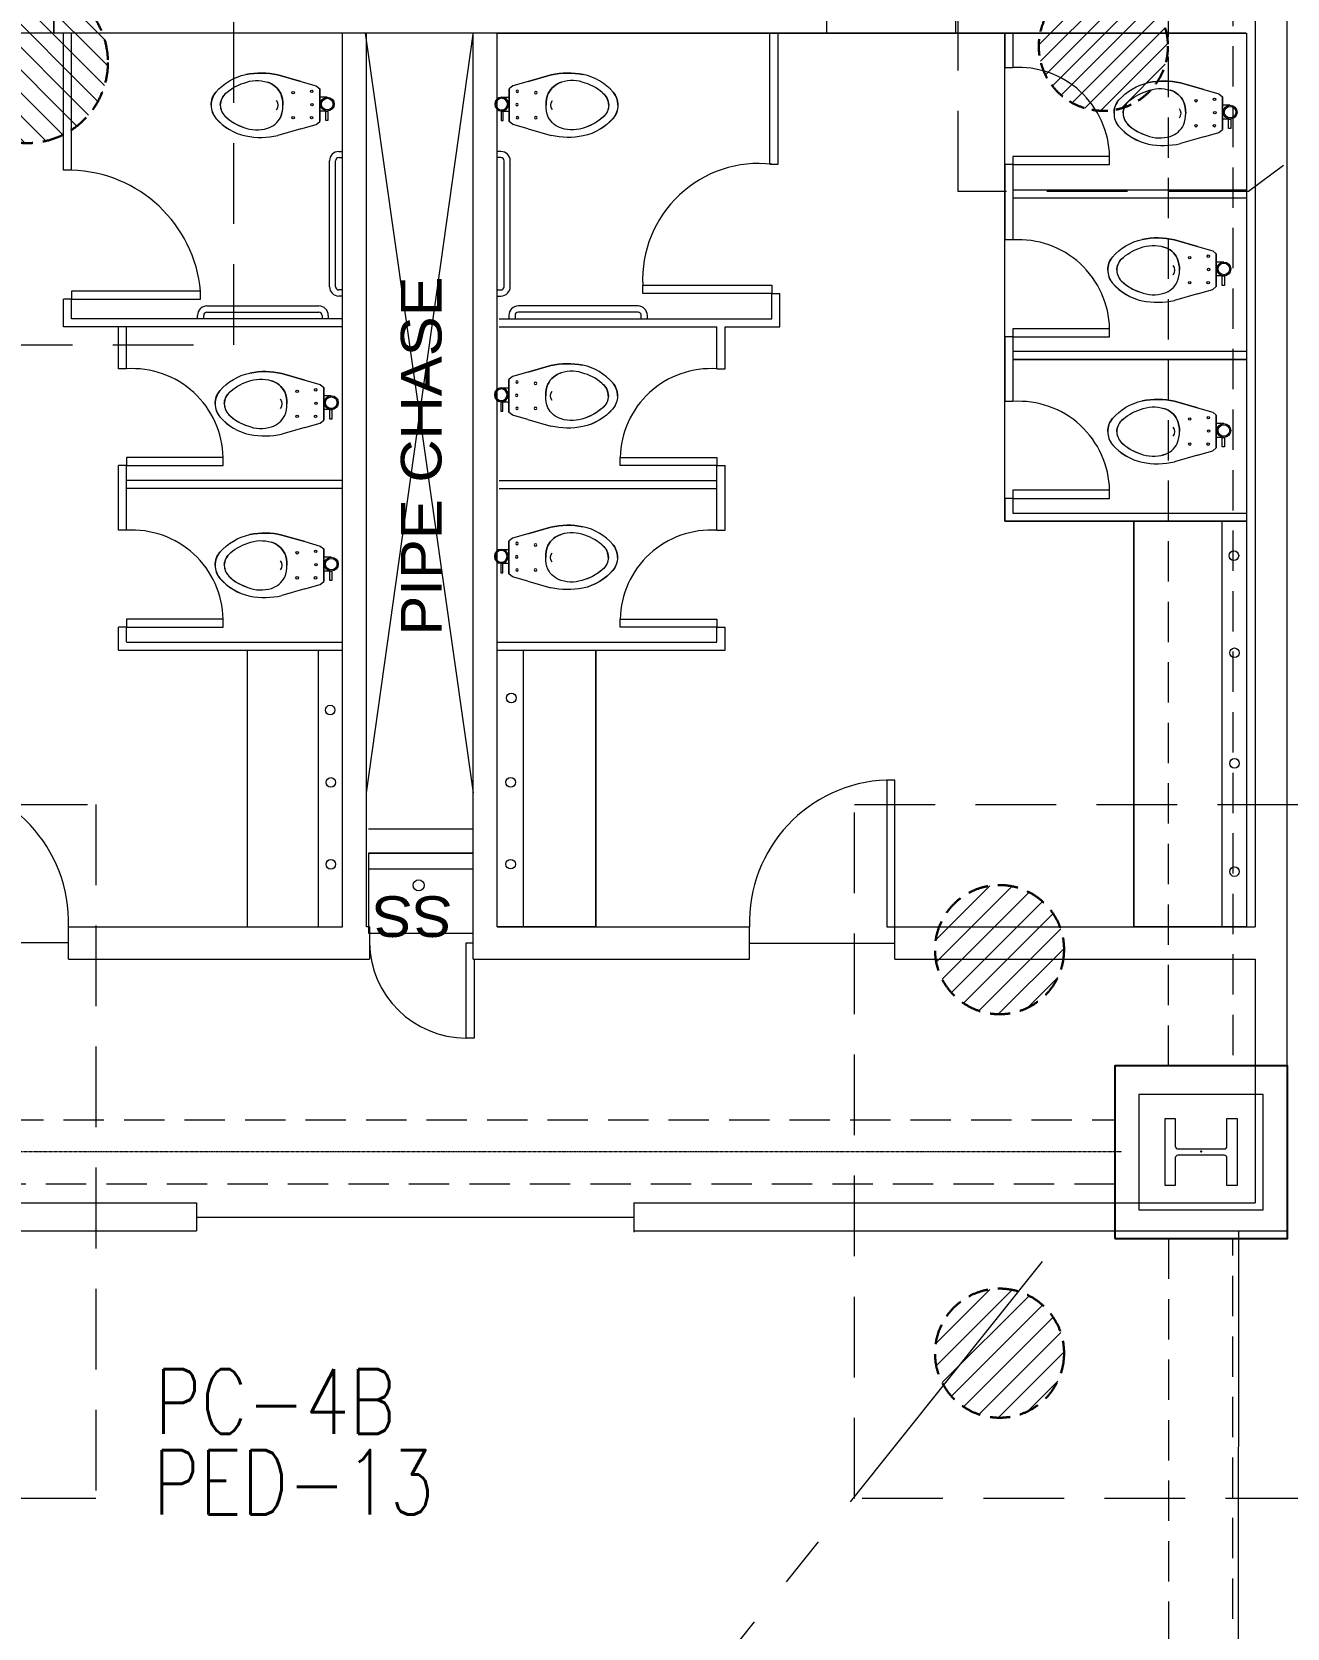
# Model space of a CAD drawing. Header units: millimetres. Extents: x 306431 to 569278, y -16030 to 119854.
# Drawn here: x 369144 to 376925, y 42527 to 52415 of the extents above; entities that cross this region are included whole.
import ezdxf

# ---------------------------------------------------------------- set-up
doc = ezdxf.new("R2010")
doc.units = ezdxf.units.MM
doc.header["$MEASUREMENT"] = 0
for name, pattern in [('CENTER', [2, 1.25, -0.25, 0.25, -0.25]), ('CENTER2', [28.575, 19.05, -3.175, 3.175, -3.175]), ('HIDDEN', [0.375, 0.25, -0.125])]:
    doc.linetypes.add(name, pattern=pattern)
doc.layers.get('0').update_dxf_attribs({"lineweight": 9})
for name, color, linetype, lineweight in [('A_ARCHITECTURAL BACKGROUND', 251, 'Continuous', 5), ('BASE PLATE', 5, 'Continuous', 18), ('COLUMN', 7, 'Continuous', 13), ('FTB', 4, 'HIDDEN', 30), ('GIRDER BEAM', 2, 'HIDDEN', 15), ('GIRDER GIRT', 4, 'HIDDEN', 18), ('HATCH', 8, 'Continuous', 5), ('OUTLINE', 252, 'CENTER2', 9), ('PEDESTAL CONCRETE', 20, 'Continuous', 25), ('S_foundation', 4, 'HIDDEN', 20), ('TEXT_GB', 2, 'Continuous', 30)]:
    doc.layers.add(name, color=color, linetype=linetype, lineweight=lineweight)
doc.layers.add('GUIDE', color=191, linetype='Continuous', plot=False)
doc.styles.add('MMTX$0$ESMX$0$X-OPTA1D', font='x-opta1d')
doc.styles.add('SIMPLEX', font='SIMPLEX.shx', dxfattribs={"width": 0.75, "height": 400})

# ---------------------------------------------------------------- blocks, each defined once
blk = doc.blocks.new('G_GIRT')
at = {"layer": 'GIRDER GIRT', "linetype": 'HIDDEN', "ltscale": 1000, "elevation": 0}
for points in [[(43800, 55600), (44200, 55600), (44200, 48534.4), (43800, 48534.4)], [(35452.1, 48200.2), (43467.8, 48200.2), (43467.8, 47800.2), (35452.1, 47800.2)], [(43800, 40983), (44200, 40983), (44200, 47464.4), (43800, 47464.4)]]:
    blk.add_lwpolyline(points, close=True, dxfattribs=at)
blk = doc.blocks.new('BOWL')
at = {"layer": 'A_ARCHITECTURAL BACKGROUND', "linetype": 'Continuous'}
for p, q in [((-75570.291, -368.114), (-75570.431, -368.0742)), ((-75570.431, -368.0742), (-75570.291, -368.114)), ((-75570.291, -368.114), (-75570.1989, -368.1406)), ((-75570.1989, -368.1406), (-75570.1777, -368.1584)), ((-75570.1777, -368.1584), (-75570.1777, -368.3555)), ((-75570.1777, -368.3555), (-75570.1777, -368.1584)), ((-75570.1317, -368.2087), (-75570.1777, -368.2087)), ((-75570.1989, -368.3733), (-75570.1777, -368.3555)), ((-75570.1317, -368.2921), (-75570.1777, -368.2921)), ((-75570.291, -368.4), (-75570.431, -368.4398)), ((-75570.291, -368.4), (-75570.431, -368.4398)), ((-75570.291, -368.4), (-75570.1989, -368.3733))]:
    blk.add_line(p, q, dxfattribs=at)
for points in [[(-75570.8325, -368.257, -0.190094), (-75570.8051, -368.1786, -0.160718), (-75570.6245, -368.0715, -0.104398), (-75570.431, -368.0742, -0.104398)], [(-75570.778, -368.2562, -0.187036), (-75570.7515, -368.1921, -0.115027), (-75570.6356, -368.1231, -0.170967), (-75570.4935, -368.1177, -0.209642), (-75570.4132, -368.1854, -0.096036), (-75570.4, -368.257)], [(-75570.8325, -368.257, 0.190094), (-75570.8051, -368.3353, 0.160718), (-75570.6245, -368.4425, 0.104398), (-75570.431, -368.4398, 0.104398)], [(-75570.778, -368.2577, 0.187036), (-75570.7515, -368.3219, 0.115027), (-75570.6356, -368.3909, 0.170967), (-75570.4935, -368.3963, 0.209642), (-75570.4132, -368.3286, 0.096036), (-75570.4, -368.257)]]:
    blk.add_lwpolyline(points, format="xyb", dxfattribs=at)
blk.add_lwpolyline([(-75570.1413, -368.292), (-75570.1283, -368.292), (-75570.1283, -368.3496), (-75570.1413, -368.3496)], close=True, dxfattribs=at)
for centre, radius in [((-75570.2259, -368.173), 0.00745), ((-75570.3379, -368.1815), 0.00745), ((-75570.2242, -368.2537), 0.00745), ((-75570.1317, -368.2504), 0.0417), ((-75570.1317, -368.2504), 0.035), ((-75570.3379, -368.3325), 0.00745), ((-75570.2269, -368.3325), 0.00745)]:
    blk.add_circle(centre, radius, dxfattribs=at)
for centre, radius, start, end in [((-75570.5342, -368.5313), 0.4686, 77.27999, 101.1199), ((-75570.5305, -368.2431), 0.1307, 26.21246, 73.57309), ((-75570.7195, -368.2526), 0.1131, 138.42485, 182.23872), ((-75570.7195, -368.2614), 0.1131, 177.76128, 221.57515), ((-75570.6821, -368.2583), 0.096, 129.08706, 179.20396), ((-75570.6821, -368.2557), 0.096, 180.79604, 230.91294), ((-75570.4701, -368.257), 0.0422, 318.92901, 41.07099), ((-75570.5914, -368.255), 0.1913, 359.41762, 21.36016), ((-75570.5914, -368.2589), 0.1913, 338.63984, 0.58238), ((-75570.5525, -368.1153), 0.335, 221.32307, 257.58753), ((-75570.5455, -368.1078), 0.2971, 228.44605, 252.34043), ((-75570.5305, -368.2709), 0.1307, 286.42691, 333.78754), ((-75570.557, -368.1918), 0.2141, 248.44442, 287.25199), ((-75570.5342, -367.9827), 0.4686, 258.8801, 282.72001)]:
    blk.add_arc(centre, radius, start, end, dxfattribs=at)
blk = doc.blocks.new('GF_PLAN NEW')
at = {"layer": 'A_ARCHITECTURAL BACKGROUND', "linetype": 'ByBlock', "ltscale": 0.5}
for p, q in [((44534.3, 56268.1, 0), (44534.3, 47494.5, 0)), ((44338.4, 55741.7, 0), (44338.4, 49377.4, 0)), ((36892.6, 54914.3, 0), (36092.5, 54914.3, 0)), ((38822.7, 54914.3, 0), (39491, 50207.7, 0)), ((38830.9, 50207.7, 0), (39491, 54908.6, 0)), ((42482.1, 54914.3, 0), (41682, 54914.3, 0)), ((38842.2, 49834.6, 0), (39491, 49834.6, 0)), ((38848.4, 49378.6, 0), (38830.9, 49378.6, 0)), ((38848.4, 49378.6, 0), (38848.4, 49178.6, 0)), ((36982.4, 49278.6, 0), (36085.6, 49278.6, 0)), ((44338.4, 49177.4, 0), (44338.4, 47668.3, 0))]:
    blk.add_line(p, q, dxfattribs=at)
at = {"layer": 'A_ARCHITECTURAL BACKGROUND', "ltscale": 10}
for p, q in [((36892.6, 55064.3, 0), (36892.6, 54914.3, 0)), ((41682, 55064.3, 0), (41682, 54914.3, 0)), ((42482.1, 55064.3, 0), (42482.1, 54914.3, 0)), ((41682, 54914.3, 0), (36892.6, 54914.3, 0)), ((41682, 54914.3, 0), (36892.6, 54914.3, 0)), ((41682, 54914.3, 0), (36892.6, 54914.3, 0)), ((41682, 54914.3, 0), (36892.6, 54914.3, 0)), ((41682, 54914.3, 0), (36892.6, 54914.3, 0)), ((41682, 54914.3, 0), (36892.6, 54914.3, 0)), ((37002.1, 54065.9, 0), (37002.1, 54914.3, 0)), ((38680.9, 49378.6, 0), (38680.9, 54914.3, 0)), ((38830.9, 49378.6, 0), (38830.9, 54914.3, 0)), ((39491, 49178.6, 0), (39491, 54914.3, 0)), ((39641, 49378.6, 0), (39641, 54914.3, 0)), ((41331.1, 54102.8, 0), (41331.1, 54914.3, 0)), ((41381.1, 54102.8, 0), (41381.1, 54914.3, 0)), ((44281.4, 54914.3, 0), (42482.1, 54914.3, 0)), ((44281.4, 54914.3, 0), (42482.1, 54914.3, 0)), ((44281.4, 54914.3, 0), (42482.1, 54914.3, 0)), ((44281.4, 54914.3, 0), (42482.1, 54914.3, 0)), ((44281.4, 54914.3, 0), (42482.1, 54914.3, 0)), ((44281.4, 54914.3, 0), (42482.1, 54914.3, 0)), ((42786.3, 54914.3, 0), (42786.3, 54700.7, 0)), ((42836.3, 54914.3, 0), (42836.3, 54700.7, 0)), ((42836.3, 54700.7, 0), (42786.3, 54700.7, 0)), ((41331.1, 54102.8, 0), (41381.1, 54102.8, 0)), ((42836.3, 54100.9, 0), (42786.3, 54100.9, 0)), ((42836.3, 54100.9, 0), (42786.3, 54100.9, 0)), ((42786.3, 54100.9, 0), (42786.3, 53633.4, 0)), ((43436.3, 54150.9, 0), (42836.3, 54150.9, 0)), ((42836.3, 54150.9, 0), (42836.3, 54100.9, 0)), ((42836.3, 54100.9, 0), (43436.3, 54100.9, 0)), ((42836.3, 54100.9, 0), (42836.3, 53633.4, 0)), ((42836.3, 54100.9, 0), (42836.3, 53633.4, 0)), ((42836.3, 54100.9, 0), (42836.3, 53633.4, 0)), ((43436.3, 54100.9, 0), (43436.3, 54150.9, 0)), ((37002.1, 54065.9, 0), (36952.1, 54065.9, 0)), ((44281.4, 53942.5, 0), (42836.3, 53942.5, 0)), ((44281.4, 53942.5, 0), (42836.3, 53942.5, 0)), ((44281.4, 53892.5, 0), (42836.3, 53892.5, 0)), ((44281.4, 53892.5, 0), (42836.3, 53892.5, 0)), ((42836.3, 53633.4, 0), (42786.3, 53633.4, 0)), ((42836.3, 53633.4, 0), (42786.3, 53633.4, 0)), ((42836.3, 53633.4, 0), (42786.3, 53633.4, 0)), ((37802.1, 53315.8, 0), (37002.1, 53315.8, 0)), ((37002.1, 53315.8, 0), (37002.1, 53265.8, 0)), ((37802.1, 53265.8, 0), (37802.1, 53315.8, 0)), ((40542.3, 53302.8, 0), (40542.3, 53352.8, 0)), ((40542.3, 53352.8, 0), (41342.4, 53352.8, 0)), ((41342.4, 53302.8, 0), (40542.3, 53302.8, 0)), ((41342.4, 53352.8, 0), (41342.4, 53302.8, 0)), ((41342.4, 53302.8, 0), (41392.4, 53302.8, 0)), ((41342.4, 53302.8, 0), (41392.4, 53302.8, 0)), ((41342.4, 53144.4, 0), (41342.4, 53302.8, 0)), ((41342.4, 53144.4, 0), (41342.4, 53302.8, 0)), ((41342.4, 53144.4, 0), (41342.4, 53302.8, 0)), ((41392.4, 53094.4, 0), (41392.4, 53302.8, 0)), ((36952.1, 53094.4, 0), (36952.1, 53265.8, 0)), ((37002.1, 53265.8, 0), (37802.1, 53265.8, 0)), ((37002.1, 53144.4, 0), (37002.1, 53265.8, 0)), ((38680.9, 53144.4, 0), (37002.1, 53144.4, 0)), ((38680.9, 53144.4, 0), (37002.1, 53144.4, 0)), ((39652.3, 53144.4, 0), (41002.4, 53144.4, 0)), ((39652.3, 53144.4, 0), (41342.4, 53144.4, 0)), ((38680.9, 53094.4, 0), (36952.1, 53094.4, 0)), ((38680.9, 53094.4, 0), (37002.1, 53094.4, 0)), ((37292.1, 52835.3, 0), (37292.1, 53094.4, 0)), ((37342.1, 52835.3, 0), (37342.1, 53094.4, 0)), ((39652.3, 53094.4, 0), (41002.4, 53094.4, 0)), ((39652.3, 53094.4, 0), (41002.4, 53094.4, 0)), ((41002.4, 52835.3, 0), (41002.4, 53094.8, 0)), ((41002.4, 52835.3, 0), (41002.4, 53094.8, 0)), ((41002.4, 52835.3, 0), (41002.4, 53094.8, 0)), ((41052.4, 53094.4, 0), (41392.4, 53094.4, 0)), ((42786.3, 53033.4, 0), (42786.3, 52632.8, 0)), ((42836.3, 53033.4, 0), (42786.3, 53033.4, 0)), ((43436.3, 53083.4, 0), (42836.3, 53083.4, 0)), ((42836.3, 53083.4, 0), (42836.3, 53033.4, 0)), ((42836.3, 53033.4, 0), (42836.3, 52632.8, 0)), ((42836.3, 53033.4, 0), (42836.3, 52632.8, 0)), ((42836.3, 53033.4, 0), (42836.3, 52632.8, 0)), ((42836.3, 53033.4, 0), (42836.3, 52942.4, 0)), ((42836.3, 53033.4, 0), (43436.3, 53033.4, 0)), ((43436.3, 53033.4, 0), (43436.3, 53083.4, 0)), ((44281.4, 52942.4, 0), (42836.3, 52942.4, 0)), ((44281.4, 52941.8, 0), (42836.3, 52941.8, 0)), ((44281.4, 52941.8, 0), (42836.3, 52941.8, 0)), ((37342.1, 52835.3, 0), (37292.1, 52835.3, 0)), ((37342.1, 52835.3, 0), (37292.1, 52835.3, 0)), ((37342.1, 52835.3, 0), (37292.1, 52835.3, 0)), ((41002.4, 52835.8, 0), (41052.4, 52835.8, 0)), ((41002.4, 52835.8, 0), (41052.4, 52835.8, 0)), ((41002.4, 52835.8, 0), (41052.4, 52835.8, 0)), ((44281.4, 52892.4, 0), (42836.3, 52892.4, 0)), ((44281.4, 52891.8, 0), (42836.3, 52891.8, 0)), ((44281.4, 52891.8, 0), (42836.3, 52891.8, 0)), ((42836.3, 52632.8, 0), (42786.3, 52632.8, 0)), ((42836.3, 52632.8, 0), (42786.3, 52632.8, 0)), ((42836.3, 52632.8, 0), (42786.3, 52632.8, 0)), ((37292.1, 51834.7, 0), (37292.1, 52235.3, 0)), ((37342.1, 52235.3, 0), (37292.1, 52235.3, 0)), ((37942.1, 52285.3, 0), (37342.1, 52285.3, 0)), ((37342.1, 52285.3, 0), (37342.1, 52235.3, 0)), ((37342.1, 52144.3, 0), (37342.1, 52235.3, 0)), ((37342.1, 52235.3, 0), (37942.1, 52235.3, 0)), ((37942.1, 52235.3, 0), (37942.1, 52285.3, 0)), ((40402.3, 52235.3, 0), (40402.3, 52285.3, 0)), ((40402.3, 52285.3, 0), (41002.4, 52285.3, 0)), ((41002.4, 52235.3, 0), (40402.3, 52235.3, 0)), ((41002.4, 52285.3, 0), (41002.4, 52235.3, 0)), ((41002.4, 51834.7, 0), (41002.4, 52235.3, 0)), ((41002.4, 51834.7, 0), (41002.4, 52235.3, 0)), ((41002.4, 51834.7, 0), (41002.4, 52235.3, 0)), ((41002.4, 52144.3, 0), (41002.4, 52235.3, 0)), ((41002.4, 52235.3, 0), (41052.4, 52235.3, 0)), ((41052.4, 51834.7, 0), (41052.4, 52235.3, 0)), ((38680.9, 52144.3, 0), (37342.1, 52144.3, 0)), ((37342.1, 51834.7, 0), (37342.1, 52143.7, 0)), ((38680.9, 52143.7, 0), (37342.1, 52143.7, 0)), ((38680.9, 52143.7, 0), (37342.1, 52143.7, 0)), ((39652.3, 52144.3, 0), (41002.4, 52144.3, 0)), ((39652.3, 52143.7, 0), (41002.4, 52143.7, 0)), ((39652.3, 52143.7, 0), (41002.4, 52143.7, 0)), ((38680.9, 52094.3, 0), (37342.1, 52094.3, 0)), ((37342.1, 51834.7, 0), (37342.1, 52093.7, 0)), ((38680.9, 52093.7, 0), (37342.1, 52093.7, 0)), ((37342.1, 51834.7, 0), (37342.1, 52093.7, 0)), ((38680.9, 52093.7, 0), (37342.1, 52093.7, 0)), ((39652.3, 52094.3, 0), (41002.4, 52094.3, 0)), ((39652.3, 52093.7, 0), (41002.4, 52093.7, 0)), ((39652.3, 52093.7, 0), (41002.4, 52093.7, 0)), ((42786.3, 52032.7, 0), (42786.3, 51891.2, 0)), ((42836.3, 52032.7, 0), (42786.3, 52032.7, 0)), ((43436.3, 52082.7, 0), (42836.3, 52082.7, 0)), ((42836.3, 52082.7, 0), (42836.3, 52032.7, 0)), ((42836.3, 52032.7, 0), (42836.3, 51941.7, 0)), ((42836.3, 52032.7, 0), (43436.3, 52032.7, 0)), ((43436.3, 52032.7, 0), (43436.3, 52082.7, 0)), ((42836.3, 51941.7, 0), (44285.8, 51941.7, 0)), ((37342.1, 51834.7, 0), (37292.1, 51834.7, 0)), ((37342.1, 51834.7, 0), (37292.1, 51834.7, 0)), ((37342.1, 51834.7, 0), (37292.1, 51834.7, 0)), ((41002.4, 51834.7, 0), (41052.4, 51834.7, 0)), ((41002.4, 51834.7, 0), (41052.4, 51834.7, 0)), ((41002.4, 51834.7, 0), (41052.4, 51834.7, 0)), ((42786.3, 51891.2, 0), (44285.8, 51891.2, 0)), ((43586.3, 51891.2, 0), (43586.3, 49377.4, 0)), ((44132.3, 51888.8, 0), (44132.3, 49377.5, 0)), ((37292.1, 51091.8, 0), (37292.1, 51234.6, 0)), ((37342.1, 51234.6, 0), (37292.1, 51234.6, 0)), ((37942.1, 51284.6, 0), (37342.1, 51284.6, 0)), ((37342.1, 51284.6, 0), (37342.1, 51234.6, 0)), ((37342.1, 51143.6, 0), (37342.1, 51234.6, 0)), ((37342.1, 51234.6, 0), (37942.1, 51234.6, 0)), ((37942.1, 51234.6, 0), (37942.1, 51284.6, 0)), ((40402.3, 51234.6, 0), (40402.3, 51284.6, 0)), ((40402.3, 51284.6, 0), (41002.4, 51284.6, 0)), ((41002.4, 51234.6, 0), (40402.3, 51234.6, 0)), ((41002.4, 51284.6, 0), (41002.4, 51234.6, 0)), ((37342.1, 51142.4, 0), (38680.9, 51142.4, 0)), ((39641, 51142.4, 0), (41002.4, 51142.4, 0)), ((37292.1, 51091.8, 0), (38680.9, 51091.8, 0)), ((38092.1, 49378.6, 0), (38092.1, 51091.8, 0)), ((38531, 51091.8, 0), (38531, 49378.6, 0)), ((39641, 51091.8, 0), (41052.4, 51091.8, 0)), ((39802.2, 51091.8, 0), (39802.2, 49378.6, 0)), ((40252.3, 49378.6, 0), (40252.3, 51091.8, 0)), ((42105, 50287.5, 0), (42055, 50287.5, 0)), ((42055, 50287.5, 0), (42055, 49377.4, 0)), ((42105, 49377.4, 0), (42105, 50287.5, 0)), ((38842.2, 49984.6, 0), (39491, 49984.6, 0)), ((38842.2, 49737.9, 0), (39491, 49737.9, 0)), ((36982.4, 49378.6, 0), (38680.9, 49378.6, 0)), ((36982.4, 49178.6, 0), (36982.4, 49378.6, 0)), ((36982.4, 49178.6, 0), (36982.4, 49378.6, 0)), ((39641, 49378.6, 0), (41204.9, 49378.6, 0)), ((41204.9, 49177.4, 0), (41204.9, 49377.4, 0)), ((42055, 49377.4, 0), (42105, 49377.4, 0)), ((42105, 49377.4, 0), (44338.4, 49377.4, 0)), ((42105, 49177.4, 0), (42105, 49377.4, 0)), ((36982.4, 49278.6, 0), (36085.6, 49278.6, 0)), ((39448.4, 48688.6, 0), (39448.4, 49278.6, 0)), ((39448.4, 49278.6, 0), (39491, 49278.6, 0)), ((41204.9, 49277.4, 0), (42105, 49277.4, 0)), ((36982.4, 49178.6, 0), (38848.4, 49178.6, 0)), ((38842.2, 49178.6, 0), (38848.4, 49178.6, 0)), ((39491, 49178.6, 0), (41204.9, 49178.6, 0)), ((39498.4, 49178.6, 0), (39498.4, 48688.6, 0)), ((42105, 49177.4, 0), (44338.4, 49177.4, 0)), ((39498.4, 48688.6, 0), (39448.4, 48688.6, 0)), ((35249.3, 47668.3, 0), (37776.2, 47668.3, 0)), ((35483.2, 47668.3, 0), (37776.2, 47668.3, 0)), ((37776.2, 47668.3, 0), (37776.2, 47494.5, 0)), ((40487.4, 47668.5, 0), (40487.4, 47487.5, 0)), ((40487.6, 47668.3, 0), (44338.4, 47668.3, 0)), ((40487.6, 47667.1, 0), (40487.6, 47494.5, 0)), ((40487.6, 47576.6, 0), (37776.2, 47577.8, 0)), ((35249.3, 47494.5, 0), (37776.2, 47494.5, 0)), ((40487.6, 47494.5, 0), (44534.3, 47494.5, 0)), ((44230, 37326.6, 0), (44236.8, 47494.5, 0))]:
    blk.add_line(p, q, dxfattribs=at)
at = {"layer": 'A_ARCHITECTURAL BACKGROUND', "ltscale": 0.05}
for p, q in [((36952.1, 54065.9, 0), (36952.1, 54914.3, 0)), ((41041.1, 54914.3, 0), (39641, 54914.3, 0)), ((39641, 54914.3, 0), (40991.1, 54914.3, 0)), ((40991.1, 54914.3, 0), (41682, 54914.3, 0)), ((41682, 54914.3, 0), (42482.1, 54914.3, 0)), ((42482.1, 54914.3, 0), (42786.3, 54914.3, 0)), ((42786.3, 54914.3, 0), (42836.3, 54914.3, 0)), ((38600.9, 53344, 0), (38600.9, 54123.5, 0)), ((38638.9, 53344, 0), (38638.9, 54123.5, 0)), ((38658.9, 54181.5, 0), (38680.9, 54181.5, 0)), ((38658.9, 54143.5, 0), (38680.9, 54143.5, 0)), ((39663, 54181.5, 0), (39641, 54181.5, 0)), ((39663, 54143.5, 0), (39641, 54143.5, 0)), ((39683, 53344, 0), (39683, 54123.5, 0)), ((39721, 53344, 0), (39721, 54123.5, 0)), ((38680.9, 53324, 0), (38658.9, 53324, 0)), ((39641, 53324, 0), (39663, 53324, 0)), ((37002.1, 53265.8, 0), (36952.1, 53265.8, 0)), ((37841.3, 53224.4, 0), (38535.4, 53224.4, 0)), ((38680.9, 53286, 0), (38658.9, 53286, 0)), ((39641, 53286, 0), (39663, 53286, 0)), ((40513.3, 53224.4, 0), (39770.8, 53224.4, 0)), ((37783.3, 53144.4, 0), (37783.3, 53166.4, 0)), ((37821.3, 53144.4, 0), (37821.3, 53166.4, 0)), ((37841.3, 53186.4, 0), (38535.4, 53186.4, 0)), ((38555.4, 53166.4, 0), (38555.4, 53144.4, 0)), ((38593.4, 53166.4, 0), (38593.4, 53144.4, 0)), ((39712.8, 53166.4, 0), (39712.8, 53144.4, 0)), ((39750.8, 53166.4, 0), (39750.8, 53144.4, 0)), ((40513.3, 53186.4, 0), (39770.8, 53186.4, 0)), ((40533.3, 53144.4, 0), (40533.3, 53166.4, 0)), ((40571.3, 53144.4, 0), (40571.3, 53166.4, 0)), ((41052.4, 52835.8, 0), (41052.4, 53094.4, 0)), ((41002.4, 51143.6, 0), (41002.4, 51234.6, 0)), ((41002.4, 51234.6, 0), (41052.4, 51234.6, 0)), ((41052.4, 51091.8, 0), (41052.4, 51234.6, 0))]:
    blk.add_line(p, q, dxfattribs=at)
at = {"layer": 'A_ARCHITECTURAL BACKGROUND', "linetype": 'CENTER', "ltscale": 0.5}
blk.add_line((35249.3, 47987, 0), (43511.5, 47987, 0), dxfattribs=at)
at = {"layer": 'A_ARCHITECTURAL BACKGROUND', "ltscale": 0.05, "elevation": 0}
for points in [[(36892.6, 55066.2), (41682, 55066.2), (41682, 54914.3), (36892.6, 54914.3)], [(42786.3, 54914.3), (44285.8, 54914.3), (44285.8, 51891.2), (42786.3, 51891.2)], [(43568, 51891.2), (43586.3, 51891.2), (43586.3, 51891.2), (43568, 51891.2)], [(43586.3, 51891.2), (44285.8, 51891.2), (44285.8, 49377.4), (43586.3, 49377.4)], [(39641, 51091.8), (40252.3, 51091.8), (40252.3, 49378.6), (39641, 49378.6)]]:
    blk.add_lwpolyline(points, close=True, dxfattribs=at)
at = {"layer": 'A_ARCHITECTURAL BACKGROUND', "ltscale": 10, "elevation": 0}
blk.add_lwpolyline([(38842.2, 49339.8), (39491, 49339.8), (39491, 49834.6), (38842.2, 49834.6)], close=True, dxfattribs=at)
at = {"layer": 'A_ARCHITECTURAL BACKGROUND', "ltscale": 10}
for centre in [(44206.5, 51677.9, 0), (44210.4, 51075.9, 0), (38605.1, 50721.1, 0), (39728.1, 50796.3, 0), (44210.4, 50390.9, 0), (38609.1, 50272.7, 0), (39724.1, 50273.7, 0), (38609.1, 49765.5, 0), (39724.1, 49766.5, 0), (44210.4, 49720.6, 0)]:
    blk.add_circle(centre, 29.8, dxfattribs=at)
at = {"layer": 'A_ARCHITECTURAL BACKGROUND', "linetype": 'ByBlock', "ltscale": 0.5}
blk.add_circle((39153.6, 49635.4, 0), 34.3, dxfattribs=at)
for centre, radius, start, end in [((42873.3, 54139.1, 0), 563.1, 1.20577, 93.77333), ((41262.4, 53386.4, 0), 720.9, 83.6308, 182.67398), ((36978.3, 53238.8, 0), 827.4, 5.33913, 88.3561), ((42873.3, 53071.6, 0), 563.1, 1.20577, 93.77333), ((37379.1, 52273.4, 0), 563.1, 1.20577, 93.77333), ((40965.3, 52273.4, 0), 563.1, 86.22667, 178.79423), ((37379.1, 51272.8, 0), 563.1, 1.20577, 93.77333), ((40965.3, 51272.8, 0), 563.1, 86.22667, 178.79423), ((36101.6, 49407.9, 0), 881.3, 358.09311, 88.00187), ((42085.7, 49406.7, 0), 881.3, 91.99813, 181.90689), ((39451, 49291.3, 0), 602.7, 181.20534, 269.7576)]:
    blk.add_arc(centre, radius, start, end, dxfattribs=at)
at = {"layer": 'A_ARCHITECTURAL BACKGROUND', "ltscale": 0.05, "extrusion": (2.06976e-08, -3.12937e-09, 1)}
for radius in [58, 20]:
    blk.add_arc((38658.9, 54123.5, 0), radius, 90, 180, dxfattribs=at)
at = {"layer": 'A_ARCHITECTURAL BACKGROUND', "ltscale": 0.05, "extrusion": (-2.06976e-08, -3.12937e-09, 1)}
for radius in [58, 20]:
    blk.add_arc((39663, 54123.5, 0), radius, 0, 90, dxfattribs=at)
at = {"layer": 'A_ARCHITECTURAL BACKGROUND', "ltscale": 0.05}
for centre, radius, start, end in [((38658.9, 53344, 0), 58, 180, 270), ((38658.9, 53344, 0), 20, 180, 270), ((39663, 53344, 0), 20, 270, 0), ((39663, 53344, 0), 58, 270, 0), ((37841.3, 53166.4, 0), 58, 90, 180), ((40513.3, 53166.4, 0), 58, 0, 90), ((37841.3, 53166.4, 0), 20, 90, 180), ((40513.3, 53166.4, 0), 20, 0, 90), ((42873.3, 52070.9, 0), 563.1, 1.20577, 93.77333)]:
    blk.add_arc(centre, radius, start, end, dxfattribs=at)
at = {"layer": 'A_ARCHITECTURAL BACKGROUND', "ltscale": 0.05, "extrusion": (-3.12937e-09, -2.06976e-08, 1)}
for radius in [58, 20]:
    blk.add_arc((38535.4, 53166.4, 0), radius, 0, 90, dxfattribs=at)
at = {"layer": 'A_ARCHITECTURAL BACKGROUND', "ltscale": 0.05, "extrusion": (3.12937e-09, -2.06976e-08, 1)}
for radius in [58, 20]:
    blk.add_arc((39770.8, 53166.4, 0), radius, 90, 180, dxfattribs=at)
at = {"layer": 'A_ARCHITECTURAL BACKGROUND', "linetype": 'Continuous', "xscale": 1026.242748179477, "yscale": 1026.242748179477, "zscale": 1026.242748179477}
for p in [(77591887, 432389.4, 0), (77597482.9, 432339.4, 0), (77597444.3, 431368, 0), (77591911.8, 430539.7, 0), (77597444.3, 430367.4, 0), (77591911.8, 429539.1, 0)]:
    blk.add_blockref('BOWL', p, dxfattribs=at)
at = {"layer": 'A_ARCHITECTURAL BACKGROUND', "linetype": 'Continuous', "extrusion": (0, 0, -1), "xscale": 1026.242748179477, "yscale": 1026.242748179477, "zscale": -1026.242748179474}
for p in [(77513631.5, 432389.4, 0), (77513633.7, 430588.6, 0), (77513633.7, 429587.9, 0)]:
    blk.add_blockref('BOWL', p, dxfattribs=at)
at = {"layer": 'A_ARCHITECTURAL BACKGROUND', "style": 'MMTX$0$ESMX$0$X-OPTA1D', "text_generation_flag": 6, "width": 1.1}
blk.add_text('PIPE CHASE', height=252.02, rotation=270, dxfattribs=at).set_placement((39295.3, 51182.4, 0))
blk.add_text('SS', height=252.02, dxfattribs=at).set_placement((39364.1, 49567.8, 0))
blk = doc.blocks.new('GF COLUMN')
at = {"layer": 'COLUMN', "ltscale": 0.05, "elevation": 0}
blk.add_lwpolyline([(43776.6, 47995.6), (43776.6, 48203.4), (43839.4, 48203.4), (43839.4, 48031.8, 0.414214), (43856, 48015.1), (44142.8, 48015.1, 0.414214), (44159.4, 48031.8), (44159.4, 48203.4), (44222.1, 48203.4), (44222.1, 47787.8), (44159.4, 47787.8), (44159.4, 47959.4, 0.414214), (44142.8, 47976), (43856, 47976, 0.414214), (43839.4, 47959.4), (43839.4, 47787.8), (43776.6, 47787.8), (43776.6, 47995.6)], format="xyb", dxfattribs=at)
blk = doc.blocks.new('PC-4 - 1M x 45')
at = {"layer": 'HATCH', "ltscale": 0.05}
h = blk.add_hatch(dxfattribs=at)
h.set_pattern_fill('ANSI31', color=256, scale=800, style=0)
edge = h.paths.add_edge_path()
edge.add_arc((-1250, 1250), 400, 0, 360)
h = blk.add_hatch(dxfattribs=at)
h.set_pattern_fill('ANSI31', color=256, scale=800, style=0)
h.set_pattern_definition([(45, (2500, 0), (-70.7107, 70.7107), [])])
edge = h.paths.add_edge_path()
edge.add_arc((1250, 1250), 400, 0, 360)
h = blk.add_hatch(dxfattribs=at)
h.set_pattern_fill('ANSI31', color=256, scale=800, style=0)
h.set_pattern_definition([(45, (0, -2500), (-70.7107, 70.7107), [])])
edge = h.paths.add_edge_path()
edge.add_arc((-1250, -1250), 400, 0, 360)
h = blk.add_hatch(dxfattribs=at)
h.set_pattern_fill('ANSI31', color=256, scale=800, style=0)
h.set_pattern_definition([(45, (2500, -2500), (-70.7107, 70.7107), [])])
edge = h.paths.add_edge_path()
edge.add_arc((1250, -1250), 400, 0, 360)
at = {"layer": 'FTB', "ltscale": 500}
for centre in [(-1250, 1250, 0), (1250, 1250, 0), (-1250, -1250, 0), (1250, -1250, 0)]:
    blk.add_circle(centre, 400, dxfattribs=at)
at = {"layer": 'GUIDE'}
blk.add_point((0, 0), dxfattribs=at)
at = {"layer": 'S_foundation', "ltscale": 2000, "elevation": 0}
blk.add_lwpolyline([(-2150, 2150), (2149.5, 2150), (2149.5, -2150), (-2150, -2150)], close=True, dxfattribs=at)
blk = doc.blocks.new('1mpile')
at = {"layer": 'FTB', "ltscale": 500}
blk.add_circle((101070.3, -50701.2), 500, dxfattribs=at)
at = {"layer": 'HATCH'}
for p, q in [((101556.6, -50817.2, 0), (100954.3, -50214.8, 0)), ((101570.1, -50689.2, 0), (101082.2, -50201.3, 0)), ((101464.9, -51008.2, 0), (100763.2, -50306.6, 0)), ((101519.3, -50921.2, 0), (100850.3, -50252.2, 0)), ((101532.3, -50509.9, 0), (101261.5, -50239.2, 0)), ((101395.9, -51080.6, 0), (100690.8, -50375.6, 0)), ((101312.4, -51138.6, 0), (100632.8, -50459, 0)), ((101212.8, -51180.4, 0), (100591, -50558.7, 0)), ((101091.7, -51200.7, 0), (100570.7, -50679.8, 0)), ((100930.9, -51181.4, 0), (100590.1, -50840.6, 0))]:
    blk.add_line(p, q, dxfattribs=at)
blk = doc.blocks.new('PC-5 1000MM x 45')
at = {"layer": 'S_foundation', "ltscale": 2000, "elevation": 0}
blk.add_lwpolyline([(3000, 3000), (-3000, 3000), (-3000, -3000), (3000, -3000)], close=True, dxfattribs=at)
at = {"rotation": 180}
for p in [(100413.1, -48678.6, 0), (102790.8, -49451.2, 0), (98943.7, -50701.2, 0), (102790.8, -51951.2, 0), (100413.1, -52723.7, 0)]:
    blk.add_blockref('1mpile', p, dxfattribs=at)
blk = doc.blocks.new('PC-3 800MM x 45')
at = {"layer": 'GUIDE'}
blk.add_point((-115, -100.1, 0), dxfattribs=at)
at = {"layer": 'S_foundation', "ltscale": 2000}
for p, q in [((-1621.7, -2150), (-1621.7, 1949.9)), ((-1621.7, 1949.9), (443.9, 1949.9)), ((443.9, 1949.9), (2191.5, 633.8)), ((2191.5, 633.8), (2191.4, -634)), ((2191.4, -634), (178.3, -2150)), ((178.3, -2150), (-1621.7, -2150))]:
    blk.add_line(p, q, dxfattribs=at)
at = {"xscale": 0.8, "yscale": 0.8, "zscale": 0.8, "rotation": 90}
for p in [(-41282.6, -79806.2), (-39269.4, -80956.2), (-41282.6, -82106.2)]:
    blk.add_blockref('1mpile', p, dxfattribs=at)

msp = doc.modelspace()

# ---------------------------------------------------------------- linework, layer by layer
at = {"layer": 'BASE PLATE', "ltscale": 0.05, "elevation": 0}
msp.add_lwpolyline([(376006.5, 45117.9), (376776.5, 45117.9), (376776.5, 45832.9), (376006.5, 45832.9)], close=True, dxfattribs=at)
at = {"layer": 'OUTLINE', "ltscale": 100}
msp.add_line((375405.7, 44797.5, 0), (344338.4, 5926, 0), dxfattribs=at)
at = {"layer": 'PEDESTAL CONCRETE', "ltscale": 0.05, "elevation": 0}
msp.add_lwpolyline([(375856.5, 44940.4), (376926.5, 44940.4), (376926.5, 46010.4), (375856.5, 46010.4)], close=True, dxfattribs=at)

# ---------------------------------------------------------------- block references
at = {"color": 252, "xscale": 1.00007848107299, "yscale": 1.000078491987783, "zscale": 1.00007849178404}
msp.add_blockref('GF COLUMN', (332388.7, -2524, 0), dxfattribs=at)
at = {"layer": 'A_ARCHITECTURAL BACKGROUND'}
msp.add_blockref('GF_PLAN NEW', (332388.1, -2507.2, 0), dxfattribs=at)
at = {"layer": 'GIRDER BEAM'}
for name, p in [('PC-5 1000MM x 45', (367395.1, 53476, 0)), ('PC-3 800MM x 45', (376507.2, 53576.1, 0)), ('PC-4 - 1M x 45', (376392.2, 45479.8, 0))]:
    msp.add_blockref(name, p, dxfattribs=at)
at = {"layer": 'GIRDER BEAM', "rotation": 90}
msp.add_blockref('PC-4 - 1M x 45', (367390, 45479.8, 0), dxfattribs=at)
at = {"layer": 'GIRDER GIRT'}
msp.add_blockref('G_GIRT', (332388.7, -2524, 0), dxfattribs=at)

# ---------------------------------------------------------------- texts
at = {"layer": 'TEXT_GB', "char_height": 400, "attachment_point": 5, "style": 'SIMPLEX'}
for s, insert in [('\\A1;{\\W0.8;PC-4B}', (370651.8, 43930.8, 0)), ('\\A1;{\\W0.8;PED-13}', (370766.1, 43429.8, 0))]:
    msp.add_mtext(s, dxfattribs=dict(at, insert=insert))

doc.saveas('drawing.dxf')
